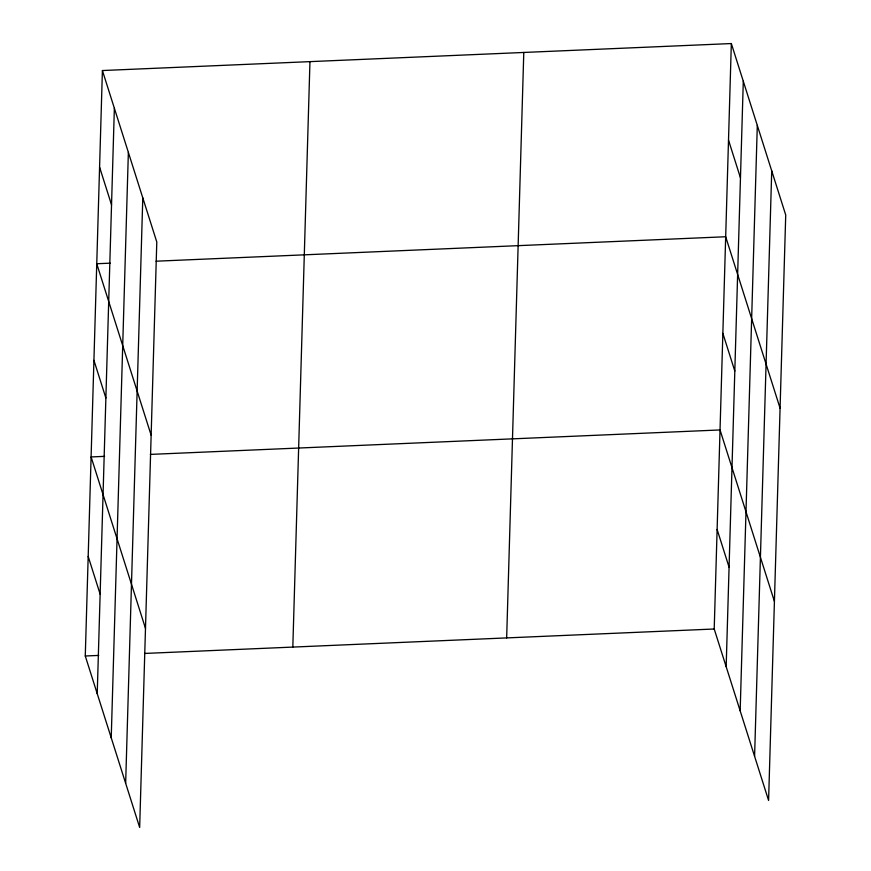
<?xml version="1.0" encoding="UTF-8"?>
<svg xmlns="http://www.w3.org/2000/svg" width="871" height="871" viewBox="0 0 871 871"><rect width="100%" height="100%" fill="white"/><g stroke="black" fill="none" stroke-linecap="round" stroke-linejoin="round"><path stroke-width="1.31" d="M102.408 70.54L156.791 241.996L139.665 827.45L85.271 655.994L102.408 70.54L731.335 43.55L785.729 215.006L768.592 800.46L714.209 629.004L731.335 43.55M97.225 693.675L114.362 108.233M111.227 737.824L128.364 152.371M125.653 783.301L142.79 197.859M292.819 647.088L309.956 61.634M506.661 637.91L523.787 52.456M726.164 666.685L743.29 81.232M740.165 710.834L757.302 125.38M754.591 756.311L771.728 170.858M110.225 263.162L96.746 263.739L151.14 435.195M156.051 261.202L725.685 236.749L780.078 408.205M104.574 456.36L91.096 456.937L145.49 628.394M150.4 454.401L720.034 429.947L774.417 601.404M85.271 655.994L98.75 655.417M144.575 653.446L714.209 629.004M728.515 140.155L740.47 177.836M722.854 333.353L734.808 371.035M717.116 529.47L729.071 567.163M99.577 167.145L111.532 204.827M93.926 360.344L105.881 398.025M88.189 556.471L100.143 594.153"/></g></svg>
